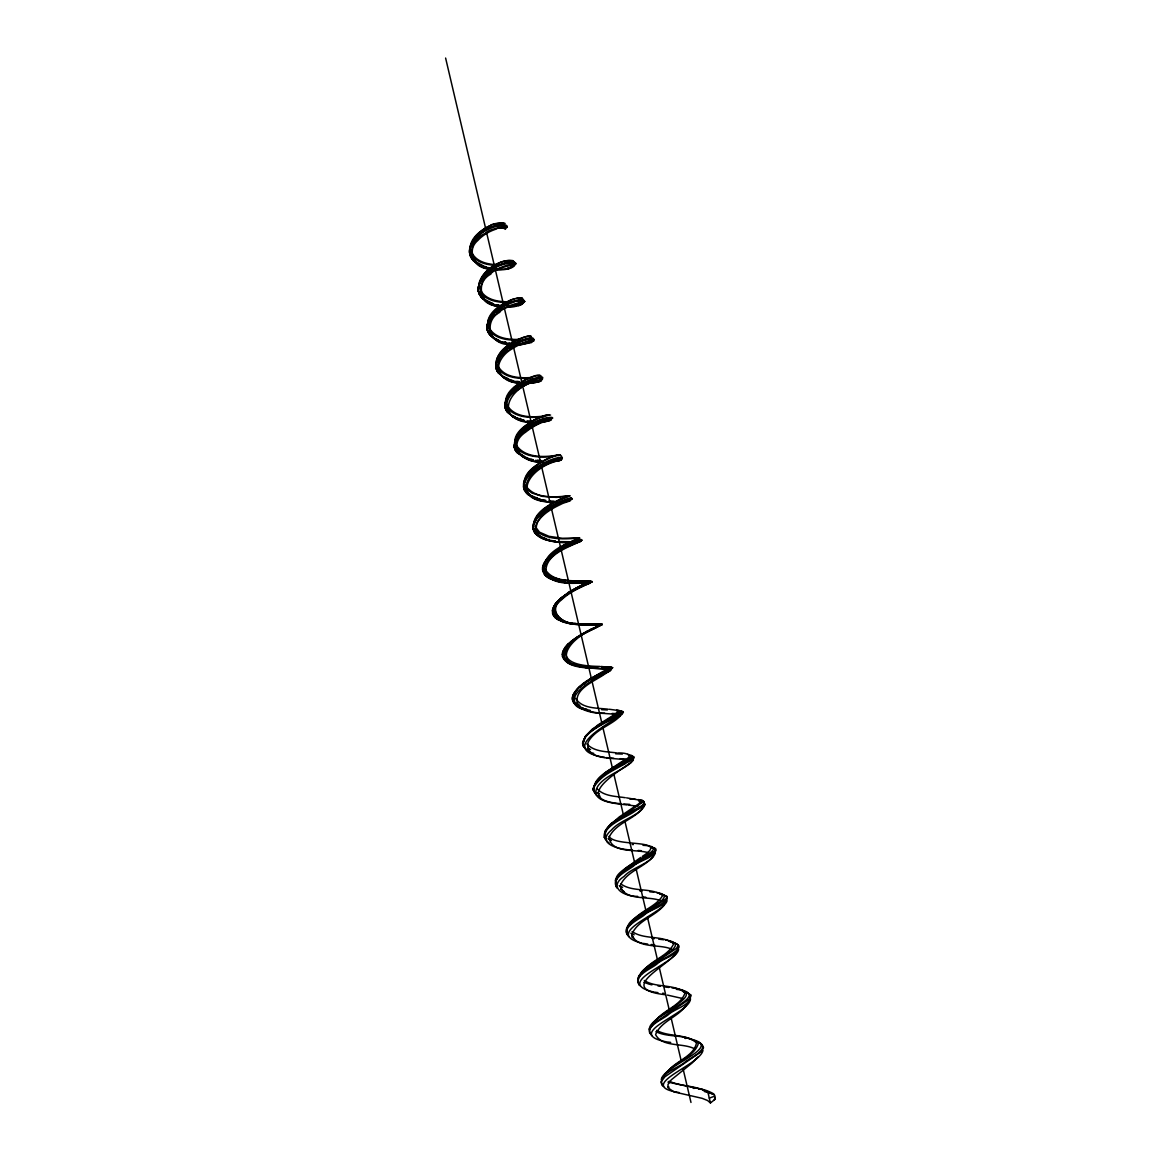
<?xml version="1.0" encoding="UTF-8"?>
<svg xmlns="http://www.w3.org/2000/svg" width="1161" height="1161" viewBox="0 0 1161 1161"><rect width="100%" height="100%" fill="white"/><g stroke="black" fill="none" stroke-linecap="round" stroke-linejoin="round"><path stroke-width="1.5" d="M596.072 795.038C586.581 778.538 613.603 768.19 624.328 761.224M520.592 382.782C503.453 384.247 485.516 363.335 503.584 350.869C510.056 345.064 518.009 340.942 526.412 338.707C527.965 337.764 536.73 337.111 532.188 340.013M593.155 789.32C596.362 774.46 614.474 769.293 625.837 761.834M486.938 326.502L487.185 329.231M495.878 365.28L496.008 367.181M505.05 405.799C505.63 393.376 518.503 386.163 528.516 381.359C530.287 379.56 547.818 375.322 540.678 379.734M506.951 226.874C505.311 221.78 507.313 230.85 506.82 226.264M689.083 1038.906C727.657 1045.887 661.901 1065.856 661.335 1079.832M523.626 486.386L526.078 478.506L534.858 469.654L549.864 461.236L562.359 457.811L561.314 458.45M533.494 524.206C535.468 511.043 549.719 504.6 560.241 499.143M469.566 250.065L469.625 252.126M469.625 251.313C471.032 235.639 493.41 221.185 506.951 226.656M515.803 263.881C503.264 258.163 476.997 274.954 478.303 290.381M478.259 288.784L479.232 283.473M542.68 569.108L544.175 563.883M487.054 326.909C488.186 311.99 511.798 297.26 524.816 301.512M552.549 613.081L553.071 608.161M552.404 611.354L552.912 608.625M495.994 365.657L496.211 362.914M478.114 286.999C477.273 293.182 481.873 298.566 487.17 301.105M505.064 405.044C507.618 391.315 522.145 384.102 534.06 379.676C544.727 375.874 545.815 379.908 534.844 381.708C507.908 388.006 493.338 420.833 531.811 422.009M486.88 325.036C485.966 331.422 491.045 336.821 496.545 339.172M562.272 654.383L562.548 652.54M514.294 445.04L517.85 436.58L527.283 427.887L541.824 420.326L552.767 418.004L551.054 419.106M572.373 698.24L572.634 696.31M572.46 697.166L572.475 699.865M582.662 742.938L585.289 736.509L592.603 729.543L623.109 711.664L616.839 710.895M524.888 481.118L525.004 480.19M497.271 360.897L497.518 359.417M593.169 788.537C598.017 774.619 614.459 769.438 625.968 762.211M487.112 326.11L488.041 321.684M521.521 344.527C554.102 336.53 512.64 342.277 509.273 349.795C488.23 361.042 498.983 384.204 520.549 382.854M523.669 485.414C527.225 471.279 542.767 464.516 555.132 459.669C564.13 455.591 564.377 460.772 555.219 461.164C521.042 470.51 511.45 504.106 556.482 502.016M496.052 364.873C498.287 351.609 512.248 344.411 523.771 340.158C529.996 336.719 540.199 339.389 527.776 342.568M533.146 526.528L536.832 518.619L545.22 510.927L559.08 503.119L572.155 498.911L570.704 499.462M642.454 808.622C633.108 819.71 615.49 823.367 609.032 837.444C611.296 853.915 636.46 848.778 648.549 852.784M521.899 298.435L517.661 298.014M469.77 249.673C473.848 234.827 491.524 223.986 506.486 225.916M644.979 805.023L643.281 800.756L626.563 797.854M514.294 446.521L516.006 437.886M616.114 879.675C614.648 866.411 677.85 846.877 642.991 845.324M479.812 282.776L479.986 282.007M582.764 742.111L585.333 736.829L590.891 731.241L601.282 724.087L623.225 711.94L620.467 711.185M563.898 649.318C557.135 671.014 593.895 667.575 606.826 668.692M631.41 762.255C614.837 773.589 572.924 799.407 620.047 803.644M478.579 286.361C483.556 272.008 500.507 261.878 515.368 263.025M487.373 324.514C490.972 312.773 502.887 305.982 513.786 302.078C518.532 299.233 531.622 300.249 519.46 304.429M506.588 398.687L506.776 397.947M471.351 244.608L471.816 243.041M643.441 801.743C647.301 806.01 627.753 811.612 625.068 815.022C617.347 820.696 603.386 825.877 604.141 837.27M562.592 652.671L566.742 645.516M488.781 320.03L489.274 318.506M572.649 696.527L572.924 695.424M627.941 927.044C627.274 915.086 684.497 896.814 656.575 892.519M496.545 362.508C502.568 348.895 519.606 338.533 534.002 339.622M639.943 975.791C640.393 963.659 697.616 944.938 665.688 940.033M687.123 1003.815C679.693 1016.76 661.291 1020.446 655.573 1034.611C662.423 1047.773 683.089 1042.375 695.004 1049.036M497.938 357.922L498.533 356.412M562.795 651.713L563.622 649.855M675.673 953.805C663.207 968.709 617.463 989.201 665.355 994.73M572.924 695.642L573.752 693.625M480.48 280.469L481.133 278.93M525.657 477.824L526.543 475.894M593.895 787.361C600.701 775.287 614.691 769.888 626.156 763.183M535.41 519.591L535.816 518.648M653.425 856.252C644.007 867.731 625.823 871.461 620.047 886.104C625.228 901.052 647.736 895.784 660.232 900.501M609.873 670.521L604.475 674.309M507.299 396.467L514.468 387.092L526.354 379.27M630.205 924.751C637.142 911.283 655.399 907.975 662.713 895.45C651.074 887.077 632.832 892.736 620.656 883.797M472.121 242.257C477.795 231.213 491.437 221.707 503.99 223.507M573.099 695.192L574.956 691.767M553.202 607.609L553.71 606.739M641.989 973.644C648.825 960.263 668.083 957.041 673.728 943.603C662.176 934.881 644.326 940.076 632.106 931.543M479.406 282.341C484.485 272.08 495.254 265.884 505.877 262.705C511.624 259.513 521.957 263.329 510.564 267.088M489.579 317.751L490.334 316.227M597.015 782.137L597.407 781.324M506.588 226.54C502.829 220.953 491.64 227.324 486.401 229.501C477.142 234.42 466.301 244.449 470.379 256.015M488.2 320.451C492.859 311.163 502.35 305.416 511.725 301.758C514.12 300.96 525.469 296.955 523.814 301.541M533.9 339.375L532.318 340.637M618.915 876.134L625.605 868.283L640.727 857.442M690.287 994.861C692.624 1004.86 674.367 1008.706 668.286 1014.743C662.829 1019.416 643.02 1026.963 651.887 1035.685M516.877 435.694L523.045 427.799L534.031 420.151M652.482 1024.481C657.373 1011.899 711.62 992.51 671.987 987.895M515.644 263.663L510.477 266.667M553.652 606.652L554.537 605.287M498.896 355.658L499.738 354.163M515.76 439.322C522.218 428.032 542.172 416.741 552.041 418.308M504.527 226.845C508.416 230.662 498.983 226.047 496.226 229.065C489.26 231.3 482.729 235.161 477.737 240.545C465.401 250.936 475.763 268.554 490.087 268.859M481.525 278.161L483.455 275.142M513.815 261.414C501.494 256.915 476.895 272.69 478.927 288.552M553.899 606.173L554.856 604.808M664.266 905.058C655.065 916.58 636.997 920.499 631.613 935.04C638.013 948.885 659.027 943.806 671.392 949.03M526.804 475.415C534.162 464.502 546.758 457.782 559.297 454.691M544.364 563.187C553.391 551.156 567.845 544.32 582.009 540.141M544.741 562.896L543.058 566.104L542.709 570.007M597.639 780.918L605.549 772.5L621.788 761.645M563.883 649.391L564.493 648.375M654.456 1022.464C661.872 1010.157 680.433 1006.558 685.019 992.931C674.193 983.454 656.473 988.33 644.297 980.494M524.656 301.279L523.887 302.092M561.155 597.726L555.64 603.938L553.434 609.525L554.407 615.025L558.238 619.074L565.291 622.238L575.029 624.168L602.269 624.371L600.803 624.255M574.027 693.378L575.305 691.303M490.769 315.473L498.562 307.041L510.477 300.206M537.166 516.253L543.101 509.723L552.244 503.264M544.973 562.2C552.491 550.967 572.329 542.477 580.993 540.112M697.834 1057.018L692.145 1062.968L671.261 1079.832L668.025 1084.418L668.025 1087.799L673.859 1091.862L702.115 1098.321L707.6 1100.526L710.445 1102.95L715.278 1099.133L714.697 1095.302L713.594 1094.547M522.784 298.885L522.102 297.782L518.227 297.927M665.224 1074.288C673.83 1061.793 693.697 1058.106 698.4 1043.434C687.254 1033.435 669.099 1038.282 655.907 1031.665M500.217 353.423L507.618 345.775L517.937 339.563M554.798 604.721L555.553 603.836M564.797 647.969L565.523 646.953M555.147 604.242L557.193 601.891M667.198 1072.329C674.918 1060.922 693.843 1056.858 696.498 1042.825C685.89 1033.305 668.867 1037.353 656.662 1030.358M565.146 647.49L565.915 646.474M639 984.833C634.095 974.732 651.147 969.058 657.228 963.804C663.033 957.999 679.562 954.952 678.721 945.736M606.1 670.434C594.185 677.284 576.582 682.929 573.36 697.906M555.858 603.023L552.389 610.149L553.957 616.259M575.319 691.506L576.074 690.36M588.772 733.171L597.639 725.117L612.166 716.003M555.887 603.27L568.832 591.965L590.601 580.834L573.49 581.182L560.487 579.774L550.982 576.727L545.148 572.228M484.035 274.402C491.118 266.783 502.234 258.918 512.901 260.63M575.696 691.042L577.365 688.952M556.279 602.777L558.122 600.919M549.051 556.816L549.879 555.887M566.394 646.14L574.187 639.406L583.809 633.238M610.555 824.586L619.19 817.01L638.71 803.847L640.567 801.743L640.19 800.248L640.887 803.18M576.495 690.098L579.339 687.065M566.728 645.574L568.135 644.079M574.753 665.456C551.939 659.811 570.777 639.189 583.17 634.182C607.682 621.759 600.542 625.808 579.919 624.038C564.652 625.648 544.103 611.978 562.055 598.017C568.556 592.023 576.378 587.698 584.288 583.867C589.28 582.387 590.194 580.007 584.288 580.979M543.043 571.734C540.663 565.044 546.41 559.21 550.764 554.958M580.268 686.877L581.139 686.02M557.599 601.311L559.646 599.482M567.642 644.616L568.629 643.6M577.859 688.676L580.993 685.658M559.297 454.749C545.757 457.463 524.743 458.639 516.108 444.779M551.228 554.508L552.186 553.594M558.572 600.353L560.183 599.003M569.833 643.02C559.733 649.231 563.216 663.541 575.087 664.353M581.588 685.585L590.702 678.575L603.705 671.058M568.614 643.644L571.343 641.235M587.19 584.259L589.207 582.837M569.441 643.049L576.32 637.592L586.915 631.555M552.694 553.144L563.52 545.481L578.991 537.92L562.417 538.283L548.921 536.295L539.56 532.202L534.989 526.339M550.459 555.437C558.151 548.297 573.998 541.215 581.008 539.444M560.124 598.902L561.3 598.06M555.234 461.135L561.547 459.596L560.647 460.235M579.905 686.79L584.012 683.336M560.444 598.365L574.985 588.83L592.052 581.937L589.251 582.677M560.69 598.423L562.461 597.117M570.762 641.743L575.014 638.477M598.017 626.374L601.05 624.574L598.22 626.214M561.822 597.48L563.07 596.652M581.588 685.382L587.945 680.68M595.346 624.458L602.254 624.429L595.114 628.246M563.027 596.551L566.22 594.403M540.982 375.816C538.486 373.247 529.547 377.993 525.686 379.603M531.506 337.285C532.275 334.237 523.988 337.285 522.029 337.88M563.636 596.086L572.968 590.325M550.575 415.028L545.133 415.565L535.119 419.6M584.665 683.074L589.309 679.824M604.547 670.594L609.162 667.241L600.89 666.472M642.338 856.383C671.522 838.024 615.33 847.733 609.061 836.399M576.988 637.186L581.748 634.24M567.511 593.431L568.846 592.589M539.909 375.627L535.656 375.772L526.615 379.154M588.656 680.419L590.688 678.982M622.76 761.05C635.473 755.361 626.635 752.618 617.812 752.981M551.983 417.38C539.967 416.843 510.811 430.397 514.7 448.639M590.035 679.577L592.081 678.169M569.529 592.168L571.575 590.978M613.095 715.466L619.292 710.634L609.278 709.255M645.632 857.776C647.838 855.744 660.159 851.492 654.223 848.227M581.603 634.472L584.36 632.934M643.702 858.893C634.428 866.164 613.458 871.722 615.809 886.017M533.146 420.63C524.612 425.579 512.843 433.343 514.947 444.736M604.039 674.556C594.04 681.522 572.417 689.561 577.902 704.858C588.293 714.465 603.938 712.781 617.086 714.552M592.125 678.343L593.474 677.385M530.185 337.212C531.738 334.223 521.87 337.953 520.012 338.678M636.01 810.509C637.868 808.767 648.491 805.371 643.513 802.715M625.387 760.629L632.411 755.796L627.695 754.302M635.357 810.857C627.056 817.62 595.433 827.778 607.566 841.972M593.518 677.545L599.569 674.149M552.331 503.148L568.484 495.95M583.127 633.471L585.652 632.237M600.629 624.27L597.683 624.487C601.819 625.721 590.702 628.696 589.222 630.321C581.168 634.777 572.663 639.522 567.25 647.214C559.268 665.413 588.163 666.182 599.802 666.443M572.953 590.209L575.696 588.888M594.896 676.79L603.865 672.059M627.317 762.559C628.74 761.166 635.822 759.396 633.34 757.103M584.534 632.832L597.857 626.374L597.131 626.751M626.94 761.253L633.804 756.827L631.018 755.506M627.056 761.631L633.935 757.19L631.149 755.869M523.205 302.513L519.373 304.022M533.247 420.572L534.916 419.672M594.301 628.681C568.846 638.318 548.485 666.516 590.746 667.749M513.22 265.114L515.455 262.749M525.483 379.705C516.34 384.581 504.237 392.345 505.586 404.231M574.318 589.469L580.268 586.682M505.122 229.356C510.23 224.871 488.041 228.761 485.095 233.405C465.213 242.257 467.781 268.51 490.885 269.207M534.191 420.064C537.485 418.192 547.702 413.664 549.08 415.043M588.177 630.916L589.832 630.017M617.521 716.25L623.37 712.665L620.787 711.853M616.984 716.511C607.247 722.635 569.282 737.279 588.816 751.544M588.54 630.655L585.87 632.005L588.554 630.67M608.379 669.955L612.602 667.604L609.177 667.256M600.266 673.99L604.431 671.784M606.971 669.999L611.266 667.256L604.46 666.965M541.694 378.515C545.554 376.251 538.065 376.904 536.817 377.659C529.764 379.487 523.074 382.695 517.095 386.86C506.167 392.099 498.591 410.196 513.22 415.943M577.017 588.09L580.892 586.407M531.143 342.582C534.307 340.841 528.473 341.29 527.486 341.9C521.739 343.38 516.297 346.007 511.362 349.301C502.553 354.149 492.569 368.095 503.018 376.28M589.861 630.031L591.544 629.32M604.489 671.943L607.493 670.361M605.041 671.682L608.016 670.303M591.109 629.436L593.445 628.435L591.094 629.422M608.451 670.1L612.66 667.72L607.9 667.285M601.224 624.995L602.225 624.386L601.035 625.126M592.328 628.87L594.04 628.174M512.872 265.288L511.246 265.956M518.793 339.186C508.852 343.787 496.516 351.319 496.327 363.596M589.657 582.72C593.358 582.575 583.49 585.347 582.401 586.436C574.869 590.035 567.453 594.171 561.358 599.947C547.049 610.193 562.113 624.342 575.116 623.384M593.503 628.348L596.29 627.172M594.069 628.086L599.076 625.982M600.774 625.242L600.222 625.46M581.487 586L588.177 583.402M518.923 305.619C532.522 298.667 500.26 307.825 499.796 312.294C484.645 319.797 487.823 342.93 505.833 342.974M522.16 302.484L519.678 303.398M559.704 499.462L570.225 495.805L556.409 497.401L542.347 496.357L531.578 492.917L525.236 487.402M582.082 585.739L584.36 584.767M600.788 625.213L599.468 625.823M595.666 627.39L597.77 626.534M518.241 339.418L519.62 338.823M531.898 340.841L529.75 341.624M561.373 457.463C550.082 456.607 506.007 479.624 531.143 495.616M598.394 626.2L599.163 625.881M586.16 584.694C574.231 590.122 560.429 595.97 554.203 608.277C552.157 623.442 574.884 623.776 585.202 624.357M519.127 339.041L520.447 338.49M584.897 584.549L588.569 583.257M511.304 299.886C500.159 304.313 484.79 313.905 488.084 327.91M581.051 541.244C567.279 546.454 548.021 553.318 543.943 569.558C549.443 586.668 573.534 583.098 588.119 582.822M561.518 458.755C563.825 452.442 552.607 455.997 549.269 458.131C538.719 463.384 522.653 471.192 524.293 485.283M578.773 542.202L579.905 541.694L578.004 541.795M531.259 342.524L522.421 344.44M578.047 542.477C565.291 548.355 543.885 556.003 546.149 573.012C555.756 585.173 573.882 582.982 587.872 582.837M510.869 300.031L512.103 299.582M559.051 454.865L560.429 454.836L557.802 455.722M588.583 583.112L589.309 582.982M590.717 581.98L591.965 581.429L589.977 581.603M591.022 582.212L592.066 581.792L588.859 582.256M520.447 305.169C534.263 296.418 496.037 309.044 496.879 313.601C479.609 324.529 492.932 346.167 510.506 344.396M511.74 299.712L513.641 299.059M512.582 299.407L514.381 298.827M568.948 495.805C555.277 497.271 534.031 499.303 525.396 485.109M570.066 500.493C547.281 502.669 513.06 538.341 555.437 541.345M560.27 460.395L555.234 461.338M581.908 540.17L581.008 540.373M514.207 298.885L517.167 298.13M566.002 501.305C575.363 499.883 563.39 502.582 560.879 504.324C552.273 508.387 543.45 513.365 537.935 521.405C528.835 540.881 559.08 543.638 572.039 542.245M570.733 500.464L569.383 500.754M570.646 498.243C573.94 496.952 566.089 498.882 565.262 499.419C558.368 501.857 551.736 505.108 545.714 509.273C535.569 513.946 526.093 530.983 540.62 536.6M570.675 499.114L572.112 498.562L557.062 503.671L543.304 511.957L535.294 520.317L533.421 524.293L533.117 528.4M542.564 421.791C544.074 422.212 555.742 419.208 549.719 419.498C541.171 421.399 533.146 425.463 526.151 430.687C503.25 444.808 523.19 464.458 543.101 461.773M529.111 341.813L527.704 342.176M560.168 459.19L559.123 459.466M495.95 269.599C517.196 271.689 522.929 257.278 497.547 268.902C476.083 276.173 472.948 305.227 499.593 306.359M508.649 268.655C525.541 260.746 491.872 268.757 490.871 274.098C473.935 282.979 481.22 306.649 499.767 306.214M517.908 304.4L518.662 304.211M518.749 304.617L517.211 304.995M518.822 305.662L515.992 306.257M549.022 419.716L547.731 420.021M709.298 1098.103L714.566 1096.216M547.295 415.565C533.668 417.786 513.989 418.41 506.704 404.318M507.531 267.886L508.344 267.698M507.908 268.83L496.008 269.729M517.066 298.13L517.835 298M538.994 380.576C546.221 380.46 530.33 384.001 528.4 383.101M524.525 343.206L525.382 343.061M515.179 306.388L516.166 306.228M534.539 381.577L535.381 381.432M568.077 501.001L567.294 501.117M555.48 456.171C542.26 457.681 525.599 458.276 516.152 447.304M579.397 541.476L581.095 541.215M515.411 306.359L507.792 306.968M567.86 501.247L566.06 501.479M543.885 416.784C531.23 418.091 514.874 418.25 506.602 406.901M578.497 541.606L576.582 541.839M579.295 537.92L578.57 538.007M514.642 306.475L507.589 306.896M589.643 581.646L588.061 581.821M588.859 582.111L587.64 582.241M532.289 377.441C520.244 378.428 503.381 377.818 497.663 365.164M542.84 421.864C544.48 422.299 554.943 419.339 548.485 420.34C540.242 422.56 532.478 426.609 525.86 431.979C505.528 445.505 523.887 463.602 542.1 461.715M560.574 460.206C527.007 466.577 507.604 503.235 556.83 501.958M577.714 541.824L576.378 541.955M553.812 461.498L552.273 461.628M584.68 582.677L585.739 582.59L584.114 582.72M530.446 378.268C519.04 378.921 504.585 378.196 497.576 367.776M520.738 339.302C509.664 339.955 495.297 338.751 489.274 327.982M520.592 344.599L521.971 344.512M584.114 582.575L582.967 582.807M510.84 305.894L507.778 306.054M583.315 624.908L601.064 624.618L593.561 624.429M583.214 582.256L567.41 582.227M541.2 421.994L539.459 422.096M519.649 344.657L521.1 344.57M501.059 268.771L495.849 268.859M581.734 582.735L580.471 582.953M594.708 624.662L592.966 624.763M538.922 422.053L539.865 422.009M528.719 383.057C531.433 382.956 543.406 381.998 541.403 379.662C533.088 380.619 525.367 384.625 518.517 389.269C495.094 402.054 510.869 424.708 532.768 422.053M595.854 624.603L596.739 624.56M571.851 542.289C559.994 542.724 546.816 542.535 537.021 534.96M569.369 541.723L558.485 541.621M518.575 340.115C508.373 340.42 496.284 339.128 489.492 330.595M520.215 344.628L517.69 344.73M594.896 624.647L581.806 624.865M579.803 582.822L578.468 583.025M579.136 582.851L577.772 583.04M607.972 667.415L608.843 667.401M607.624 667.764C625.648 665.485 585.188 679.853 585.521 683.031C570.777 689.75 567.032 708.399 587.103 709.763M519.315 344.672L517.458 344.701M594.359 624.487L585.1 624.487M589.773 624.879L587.713 624.923M583.852 580.979C570.704 580.587 552.491 582.067 545.031 569.035M577.757 582.895L573.447 583.069M508.257 301.773C497.909 301.889 484.195 299.669 480.015 288.712M577.061 582.909L570.443 582.967M603.386 666.98L601.674 666.995M592.603 624.444L584.389 624.458M554.131 501.16L548.935 500.971M597.871 666.995L589.324 666.661M497.634 264.679C488.157 264.519 476.532 262.096 471.917 252.808M607.276 668.707L608.103 668.721M505.732 302.499C496.371 302.223 485.124 300.133 479.972 291.396M616.709 710.111L621.745 711.054L592.371 729.064L585.725 735.813L583.548 742.082M572.678 582.895L565.088 582.561M612.094 713.464L615.025 713.551M607.363 709.951L601.645 709.705M583.765 624.792L581.443 624.763M622.354 754.055L615.649 753.794M581.806 624.85L570.341 623.747L562.113 621.643M542.187 461.701L543.246 461.744M584.549 624.328L575.145 623.501M620.25 758.699L625.271 758.946M530.475 420.833L531.593 420.892M531.665 421.24L527.225 420.877M580.282 624.778L577.96 624.633M540.91 460.525L537.543 460.293M540.982 460.873L535.395 460.366M608.117 709.197C597.204 707.818 582.082 709.023 575.653 698.356M629.813 799.029L635.444 799.363M494.978 265.347C486.444 264.824 476.663 262.473 471.743 254.81M589.512 667.285L590.281 667.328L586.392 667.053M604.62 713.159C592.749 714.566 563.433 707.194 578.686 690.984C585.42 683.989 594.055 679.243 602.544 674.73C603.981 673.075 613.574 670.913 610.613 668.852M579.803 624.676L573.215 624.067M629.712 804.384L623.849 803.992M569.645 582.778L562.069 582.169M638.927 801.163L643.078 801.656M613.821 758.336L606.274 757.611M641.365 850.708L638.115 850.462M639.29 800.785C652.119 800.756 636.867 809.914 632.426 811.307C623.094 818.316 601.151 824.687 605.287 839.214M616.578 752.894C606.506 751.53 594.214 751.951 586.798 743.911M632.252 844.482L633.384 844.584M645.806 897.221L642.309 896.887M649.797 891.808L653.832 892.199M632.426 849.997C621.861 849.997 594.359 844.598 611.484 829.999C620.134 819.884 637.94 816.56 644.297 806.242M584.868 667.009L586.421 667.169M576.422 624.516L571.822 623.965M654.731 944.865L651.19 944.488M625.271 797.709C615.838 796.199 604.3 796.475 597.305 788.958M628.275 805.081L637.984 806.256M638.042 799.581L642.454 800.422L643.339 801.772L610.918 823.686L605.331 830.739L605.462 836.167M642.062 891.067L639.784 890.835M626.984 804.95C616.984 803.485 587.611 802.411 598.133 785.721C606.942 773.894 624.647 770.294 633.384 760.15M508.997 343.09L510.1 343.206M519.098 381.621L516.892 381.359M519.185 381.984L514.802 381.374M510.187 343.583L506.922 343.163M662.626 993.221L663.802 993.352M625.315 759.962C614.038 757.32 583.751 760.716 588.192 741.981C595.129 729.268 611.484 725.48 620.511 715.698M658.679 939.162L663.802 939.771M654.311 938.668L652.09 938.407M564.943 581.98C556.932 580.776 546.149 579.368 542.753 570.777M555.364 541.084L550.88 540.431M693.132 1088.263L694.307 1088.408M607.798 669.447L586.885 667.778L573.244 664.658M676.442 989.346L679.475 989.738M684.743 1038.311L685.861 1038.456M545.83 500.362L541.374 499.694M659.695 893.883C689.837 899.702 614.401 919.135 627.666 934.968M670.695 1042.418L667.27 1041.968M637.665 896.365C625.373 896.8 606.913 887.701 624.052 876.41C632.237 867.136 651.277 863.624 655.385 852.958M664.542 986.894L668.867 987.46M583.301 666.719L576.625 665.558M583.315 666.835L580.268 666.399M651.234 847.675L653.73 848.11M669.07 941.353C704.93 949.03 627.143 967.215 638.956 983.933M647.707 944.067L643.238 943.4M510.593 344.28C502.568 342.901 493.294 340.463 488.694 333.149M657.953 992.64L654.601 992.147M679.069 1092.53C633.95 1085.68 700.257 1065.624 702.985 1050.284M669.142 1081.196C680.244 1086.145 692.943 1085.593 704.146 1090.281C725.523 1100.236 706.744 1088.496 698.864 1089.033M563.52 582.212L556.293 580.979M583.402 666.051L580.515 665.601M660.188 986.299L658.04 985.979M572.402 623.965L563.985 622.252L555.524 617.841M604.779 757.407C556.395 749.861 609.003 723.927 622.18 714.204M544.422 500.507L534.626 498.171L528.008 494.383M499.056 305.14L496.908 304.777M499.157 305.546L494.891 304.719M490.363 267.959L488.23 267.596M490.464 268.38L480.349 265.535L473.978 261.036M651.698 847.283L655.646 848.531L655.167 850.781L620.801 873.246L615.315 880.154L615.896 885.292M666.167 1041.794C622.398 1033.232 690.011 1014.046 690.476 998.808M503.932 224.349C509.882 222.041 491.509 222.868 490.363 225.655C480.132 230.139 467.244 240.008 470.756 252.692M667.372 995.079L683.35 998.692M672.437 942.776L675.412 943.385M590.238 710.358L587.872 709.922M662.525 894.942L667.053 896.379L666.022 898.846L632.164 921.457L626.896 927.581L626.882 932.588M569.572 623.588L570.312 623.733M653.527 991.973C612.326 982.308 676.819 963.47 678.634 949.364M681.333 990.043C711.011 996.922 647.083 1015.977 649.536 1029.531M560.531 581.763L558.339 581.327M579.528 666.269L578.062 665.979M533.088 459.683L530.911 459.263M533.175 460.032L523.161 457.028L516.747 452.137M683.234 991.552L685.716 992.06M523.829 420.05L521.681 419.614M523.93 420.398L513.104 416.886L506.631 411.052M642.164 943.211C601.485 933.154 663.439 913.881 667.024 900.82M704.277 1091.485L706.265 1091.891M505.006 341.885L505.775 342.031M505.746 342.582L502.568 341.871M568.846 623.457L567.41 623.152M540.649 499.549L528.458 494.731M548.892 539.372L549.646 539.531M695.12 1041.359L697.63 1041.968M549.429 540.141L540.416 537.137M513.641 380.808L511.522 380.315M513.728 381.171L504.048 377.775L498.025 372.434M578.41 665.195L576.393 664.716M577.336 665.833L574.564 665.05M651.945 984.862L650.073 984.426M668.17 1086.943L669.07 1087.146M586.74 709.124L585.333 708.805M557.628 581.168L550.009 578.57M520.012 418.453L520.752 418.642M485.327 266.551L486.067 266.74M486.125 267.132L484.093 266.566M520.621 419.368L513.002 416.538L507.56 412.3M708.108 1092.327L713.086 1094.213M649.188 984.194L643.92 982.293M528.806 458.755L517.85 453.298M493.759 304.051L483.252 298.928M493.86 304.458L486.357 301.425L481.96 297.738M686.441 992.249L691.1 995.093L689.416 999.113L653.687 1023.552L649.072 1029.154L649.681 1033.072M537.122 497.895L535.7 497.459M555.553 580.631L551.722 579.339M593.808 753.416L592.444 752.996M510.492 380.039L503.134 376.948L498.519 373.073M545.917 538.617L544.509 538.167M623.907 891.416L622.644 891.024M573.897 664.963L570.791 663.787M583.33 708.254L582.038 707.6M633.688 937.928L632.019 937.377M483.89 266.13L474.689 261.356L469.842 254.099M676.036 943.559L678.372 944.938L676.587 948.247L643.745 970.509L638.768 975.879L637.955 980.348M582.691 708.05L581.458 707.644M698.385 1042.186C711.693 1047.73 690.766 1058.034 685.614 1061.589C679.04 1068.135 657.721 1073.214 662.147 1084.592M491.814 303.036L490.421 302.542M500.536 341.276L494.223 338.431L490.145 335.094M483.092 266.246L474.631 261.631M632.223 936.23L633.021 936.506M508.097 378.617L503.598 376.614M543.812 537.935L541.229 536.89M620.932 889.442L621.745 889.747M620.99 888.702L621.788 889.007M591.167 752.546L589.367 751.806M571.372 664.121L569.108 663.047M634.167 934.823L630.873 933.226M498.504 340.013L497.184 339.462M555.916 618.291L561.474 621.382M533.654 496.734L532.362 496.197M622.615 887.338L619.248 885.64M524.308 456.447L517.704 452.471L514.425 447.595M580.253 706.947L579.15 706.468M580.268 707.194L578.642 706.454M600.455 797.505L599.323 797.012M610.671 840.23L611.441 840.564M515.121 416.814L513.844 416.248M599.845 795.953L598.8 795.488M489.086 302.005L487.794 301.425M551.214 579.252L549.472 578.294M590.528 749.527L589.498 749.063M667.938 1082.11L701.781 1089.294L709.821 1093.488M569.645 663.41L567.119 661.959M677.603 945.098L678.488 945.576M579.832 705.38L576.335 703.189M599.439 793.863L597.276 792.571M609.946 839.896L608.03 838.779M655.515 849.649C656.342 857.326 638.506 860.635 633.427 866.135C627.129 871.069 610.584 878.108 616.941 888.034M608.974 842.784L608.016 842.247M663.599 1086.435L662.858 1086.028M549.545 578.454L548.442 577.714M589.019 748.816L588.105 748.308M578.134 706.193L575.856 704.553M558.673 620.105L556.758 618.929M539.981 537.122L535.86 533.9M598.278 796.49L597.32 795.924M549.022 578.178L546.599 576.466M587.422 750.079L586.537 749.527M666.893 897.177C668.359 905.769 649.333 909.411 644.065 915.231C638.173 919.846 620.613 927.61 628.725 936.666M640.393 985.849L639.305 985.108M548.036 577.583L546.192 576.132M701.708 1044.639L703.566 1047.628L701.244 1051.663L664.919 1076.798L660.899 1081.994L662.22 1085.579M566.655 661.77L565.828 661.059M528.124 494.717L526.064 492.569M555.974 618.334L553.202 615.069M575.479 704.48L573.853 702.608M527.704 494.383L523.901 488.81M617.057 887.294L616.172 886.453M565.422 660.841L563.825 659.042M536.716 534.902L535.177 533.16M555.582 618.015L554.813 617.289M575.101 703.929L574.129 702.956M545.888 575.972L544.451 574.347M482.686 298.754L481.394 297.129M474.08 261.457L472.788 259.788M545.525 575.624L544.175 573.969M595.129 793.036L593.387 790.38M584.665 747.684L583.838 746.697M584.709 748.032L583.402 746.015M554.871 617.333L553.652 615.838M535.947 530.475C547.353 541.128 567.323 538.849 579.847 538.036C565.61 544.001 543.943 551.46 543.696 569.456M517.4 453.066L515.818 450.918M473.456 260.848L471.758 258.468M714.204 1099.743L715.336 1097.871M594.867 793.137L593.198 789.654M535.613 533.813L534.336 531.985M481.496 297.535L479.928 295.141M605.258 838.735L604.315 837.313M564.072 659.492L563.564 658.679M525.86 492.525L524.424 490.131M535.627 530.098L534.582 528.531M489.724 334.847L488.302 332.467M480.959 296.897L479.537 294.444M573.868 702.84L573.374 701.912M534.989 533.059L533.683 530.751M472.353 259.556L470.931 257.06M516.384 451.89L515.44 450.294M507.197 412.039L506.254 410.399M497.59 371.796L498.142 372.812M573.607 702.492L573.157 701.549M563.535 658.78L562.417 655.98M583.635 746.697L582.924 744.927M497.198 371.128L497.706 372.159M471.424 258.192L470.582 256.334M515.092 449.641L515.557 450.628M505.906 409.731L506.37 410.747M496.864 370.432L497.314 371.491M487.954 331.77L488.404 332.859M479.188 293.733L479.638 294.85M553.071 614.72L552.491 613.023M583.257 746.001L582.735 744.172M514.816 448.973L515.223 449.989M505.615 409.049L506.022 410.08M496.56 369.735L496.966 370.809M488.055 332.162L487.417 330.334M478.898 293.007L479.29 294.139M470.684 256.755L470.031 254.839M533.799 531.041L533.131 529.01M524.061 489.26L524.351 490.044M514.57 448.291L514.933 449.322M478.782 292.528L478.448 291.469M505.383 408.353L505.732 409.398M496.327 369.024L496.676 370.112M487.765 331.451L487.214 329.579M478.651 292.267L479 293.414M505.195 407.642L505.499 408.701M496.124 368.298L496.429 369.401M562.606 656.865L562.301 654.296M572.678 700.649L572.373 698.835M524.032 489.158L523.538 486.981M708.137 1093.256L710.445 1102.95M445.606 58.05L485.806 229.181M486.633 232.708L494.513 266.232M495.341 269.758L503.627 305.038M504.454 308.565L512.756 343.845M513.583 347.371L521.87 382.666M523.118 387.948L530.983 421.472M532.231 426.769L540.518 462.049M541.766 467.346L560.415 546.729M561.242 550.256L601.862 723.158M602.69 726.684L612.224 767.261M613.879 774.314L623.413 814.891M625.082 821.944L634.617 862.521M636.272 869.574L645.806 910.151M647.461 917.219L657.823 961.323M659.071 966.605L669.433 1010.709M671.087 1017.776L681.028 1060.109M683.103 1068.933L690.984 1102.457M478.303 290.743L478.55 291.919M469.683 253.287L469.929 254.491M495.994 367.558L496.24 368.676M487.33 329.985L486.938 327.286M505.311 407.99L504.962 406.176M514.25 446.883L514.512 447.943M523.8 488.259L523.495 486.024M533.247 529.3L532.972 527.181M542.608 569.819L542.826 570.878M469.581 252.503L469.77 253.708M582.633 743.388L582.764 744.52M478.405 291.15L478.158 289.176M593.111 788.899L593.256 790.06M496.095 367.935L495.863 366.049M505.166 407.279L504.933 405.436M514.381 447.232L514.149 445.432M469.523 251.705L469.668 252.924M582.633 742.59L582.662 743.737"/></g></svg>
